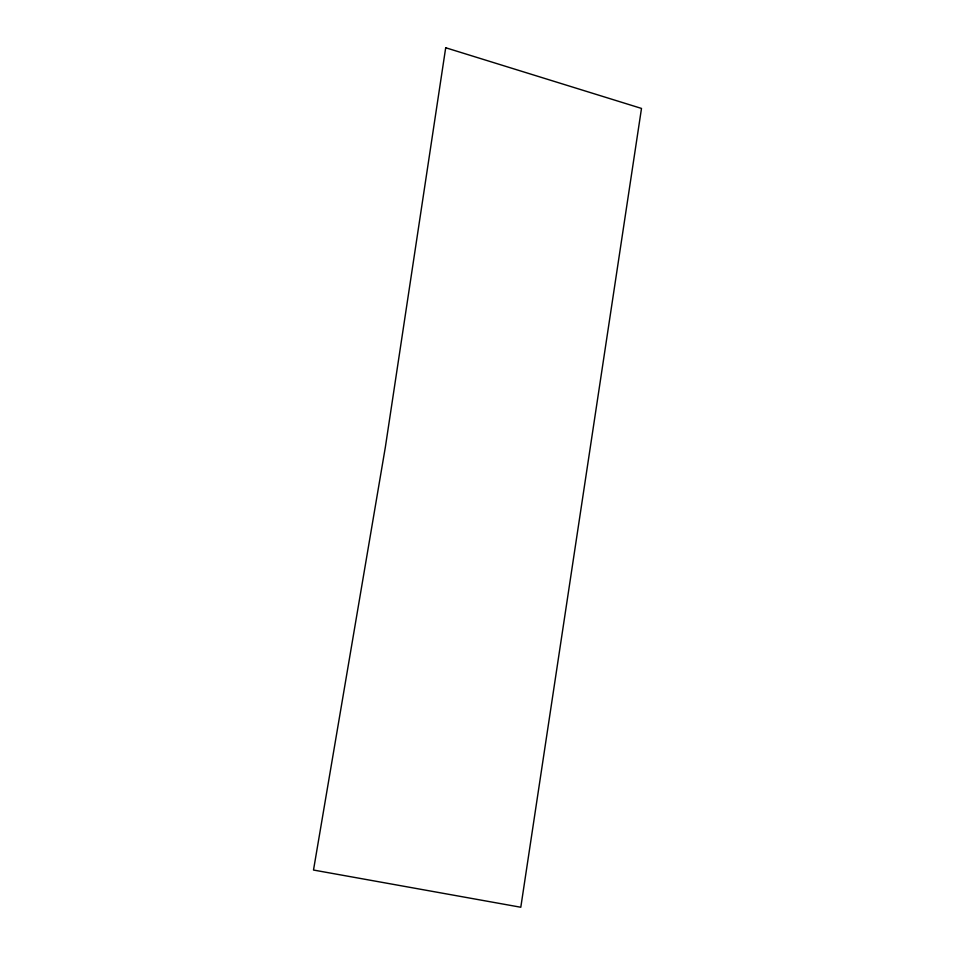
<?xml version="1.0" encoding="UTF-8"?>
<svg xmlns="http://www.w3.org/2000/svg" width="955" height="955" viewBox="0 0 955 955"><rect width="100%" height="100%" fill="white"/><g stroke="black" fill="none" stroke-linecap="round" stroke-linejoin="round"><path stroke-width="1.43" d="M445.699 47.75L385.354 447.167L313.503 870.041L520.797 907.25L641.497 108.428L445.699 47.75"/></g></svg>
